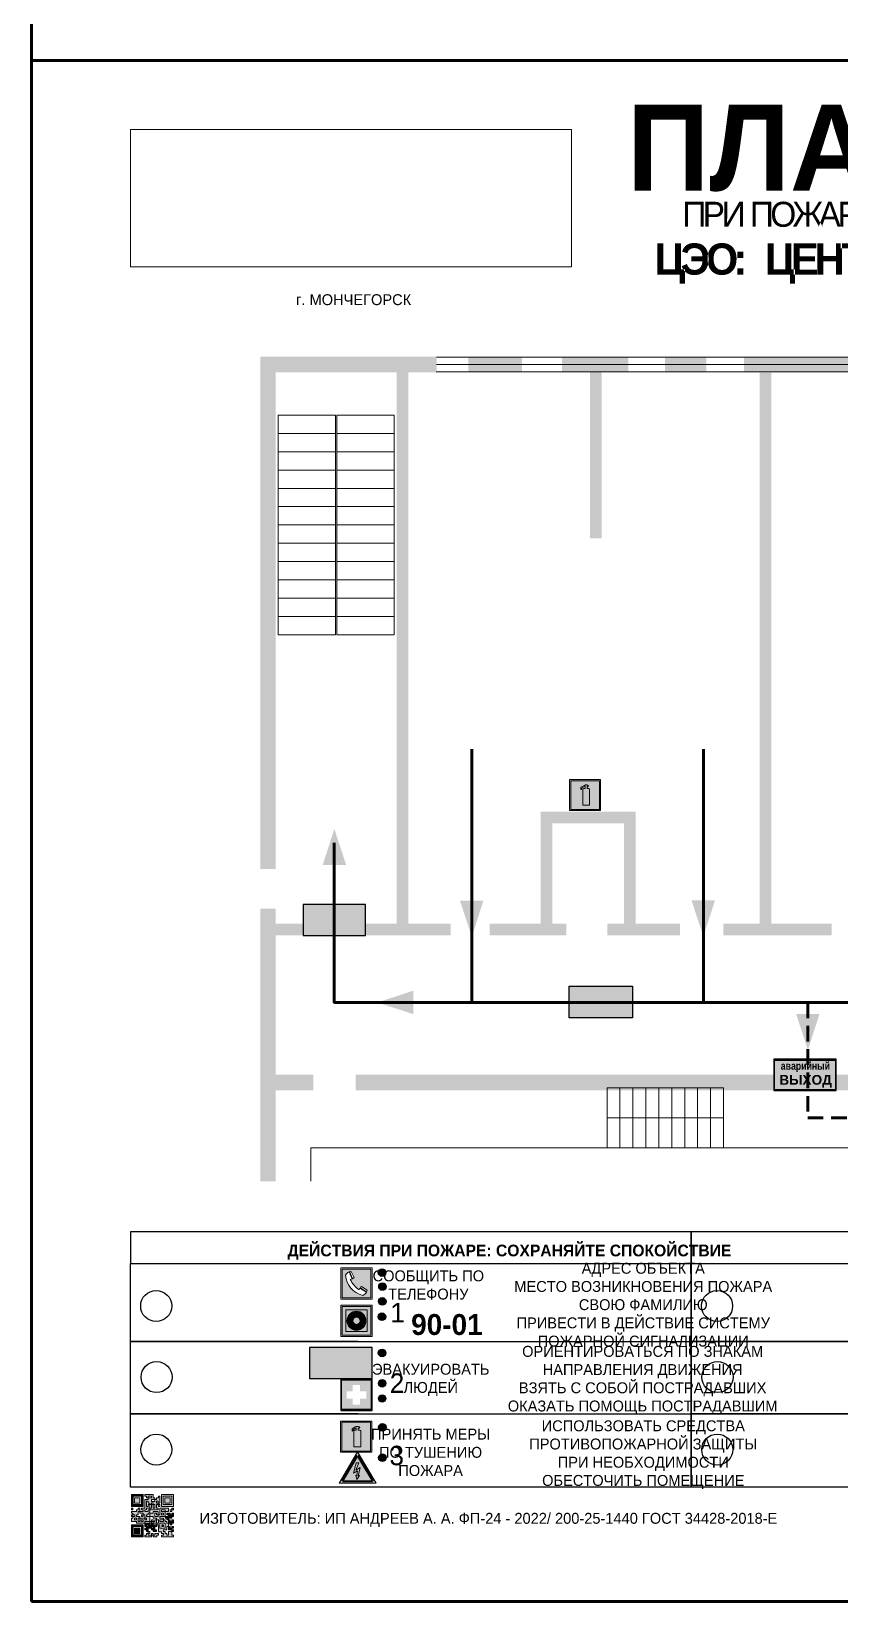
# Model space of a CAD drawing. Header units: millimetres. Extents: x 13114 to 67229, y 22859 to 38520.
# Drawn here: x 29371.4 to 29578.8, y 24275.6 to 24678 of the extents above; entities that cross this region are included whole.
import ezdxf

# ---------------------------------------------------------------- set-up
doc = ezdxf.new("R2010")
doc.units = ezdxf.units.MM
doc.linetypes.add('{ Wide Dash }', pattern=[12, 4, -2, 4, -2])
doc.layers.add('План_Штампы', color=7, linetype='Continuous')
doc.styles.add('обычный', font='arial.ttf')
picture_1 = doc.add_image_def('image1.jpg', size_in_pixel=(337, 105))

# ---------------------------------------------------------------- blocks, each defined once
blk = doc.blocks.new('A$C3E6D3DDE')
at = {"lineweight": 5}
h = blk.add_hatch(color=40, dxfattribs=at)
h.paths.add_polyline_path([(24.1, 1.45), (16.46, -11.35), (31.74, -11.35)])
h.paths.add_polyline_path([(24.09, -0.46), (30.03, -10.41), (18.14, -10.41)], flags=16)
h.paths.add_polyline_path([(24.54, -3.08), (23.41, -6.02), (25.13, -5.01), (24.33, -8.5), (24.82, -8.27), (23.79, -9.86), (23.4, -8.04), (23.8, -8.43), (24.04, -6.29), (22.39, -7.25), (23.44, -3.08)], flags=0)
h = blk.add_hatch(color=256, dxfattribs=at)
h.paths.add_polyline_path([(24.37, 0.03, 0.567511), (23.82, 0.03), (17.59, -10.4, 0.582454), (17.86, -10.88), (30.32, -10.88, 0.582149), (30.6, -10.4)])
h.paths.add_polyline_path([(24.09, -0.46), (18.14, -10.41), (30.03, -10.41)], flags=16)
h.paths.add_polyline_path([(24.54, -3.08), (23.41, -6.02), (25.13, -5.01), (24.33, -8.5), (24.82, -8.27), (23.79, -9.86), (23.4, -8.04), (23.8, -8.43), (24.04, -6.29), (22.39, -7.25), (23.44, -3.08)], flags=0)
h = blk.add_hatch(color=40, dxfattribs=at)
h.paths.add_polyline_path([(24.09, -0.46), (18.14, -10.41), (30.03, -10.41)])
h.paths.add_polyline_path([(24.82, -8.27), (23.79, -9.86), (23.4, -8.04), (23.8, -8.43), (24.04, -6.29), (22.39, -7.25), (23.44, -3.08), (24.54, -3.08), (23.41, -6.02), (25.13, -5.01), (24.33, -8.5)], flags=16)
at = {"color": 40, "lineweight": 5}
for p, q in [((16.46, -11.35), (24.1, 1.45)), ((24.1, 1.45), (31.74, -11.35))]:
    blk.add_line(p, q, dxfattribs=at)
at = {"lineweight": 5}
for p, q in [((17.59, -10.4), (23.82, 0.03)), ((24.37, 0.03), (30.6, -10.4)), ((18.14, -10.41), (24.09, -0.46)), ((23.44, -3.08), (22.39, -7.25)), ((22.39, -7.25), (24.04, -6.29)), ((23.41, -6.02), (24.54, -3.08)), ((25.13, -5.01), (23.41, -6.02)), ((24.54, -3.08), (23.44, -3.08)), ((24.04, -6.29), (23.8, -8.43)), ((24.09, -0.46), (30.03, -10.41)), ((24.33, -8.5), (25.13, -5.01)), ((17.86, -10.88), (30.32, -10.88)), ((18.14, -10.41), (30.03, -10.41)), ((23.8, -8.43), (23.4, -8.04)), ((23.4, -8.04), (23.79, -9.86)), ((23.79, -9.86), (24.82, -8.27)), ((24.82, -8.27), (24.33, -8.5))]:
    blk.add_line(p, q, dxfattribs=at)
at = {"color": 50, "lineweight": 5}
blk.add_line((31.74, -11.35), (16.46, -11.35), dxfattribs=at)
blk = doc.blocks.new('QR')
at = {"lineweight": 0}
h = blk.add_hatch(color=256, dxfattribs=at)
h.dxf.hatch_style = 1
h.paths.add_polyline_path([(9241.16, 2687.38), (9242.01, 2687.38), (9242.01, 2687.83), (9241.59, 2687.83), (9241.59, 2688.68), (9239.45, 2688.68), (9239.45, 2688.25), (9239.86, 2688.25), (9239.86, 2687.83), (9240.29, 2687.83), (9240.29, 2688.25), (9241.16, 2688.25), (9241.16, 2687.83), (9240.29, 2687.83), (9240.29, 2687.38), (9239.45, 2687.38), (9239.45, 2685.22), (9238.57, 2685.22), (9238.57, 2684.8), (9239.02, 2684.8), (9239.02, 2684.37), (9238.13, 2684.37), (9238.13, 2683.92), (9239.02, 2683.92), (9239.02, 2683.5), (9239.44, 2683.5), (9239.44, 2682.64), (9239.87, 2682.64), (9239.87, 2682.18), (9239.44, 2682.18), (9239.44, 2682.64), (9238.13, 2682.64), (9238.13, 2681.76), (9237.71, 2681.76), (9237.71, 2682.64), (9238.13, 2682.64), (9238.13, 2683.07), (9237.27, 2683.07), (9237.27, 2683.51), (9237.71, 2683.51), (9237.71, 2684.37), (9238.13, 2684.37), (9238.13, 2685.22), (9237.71, 2685.22), (9237.71, 2684.8), (9237.28, 2684.8), (9237.28, 2684.38), (9235.98, 2684.38), (9235.98, 2683.92), (9236.4, 2683.92), (9236.4, 2683.49), (9236.84, 2683.49), (9236.84, 2683.07), (9236.4, 2683.07), (9236.4, 2682.64), (9235.98, 2682.64), (9235.98, 2681.76), (9237.29, 2681.76), (9237.29, 2681.33), (9239.43, 2681.33), (9239.43, 2681.76), (9240.74, 2681.76), (9240.74, 2683.05), (9239.87, 2683.05), (9239.87, 2683.5), (9240.29, 2683.5), (9240.29, 2683.91), (9240.74, 2683.91), (9240.74, 2684.81), (9240.29, 2684.81), (9240.29, 2684.79), (9240.29, 2684.37), (9239.45, 2684.37), (9239.45, 2684.8), (9239.87, 2684.8), (9239.87, 2685.21), (9240.74, 2685.21), (9240.74, 2686.1), (9240.29, 2686.1), (9240.29, 2685.64), (9239.86, 2685.64), (9239.86, 2686.95), (9240.29, 2686.95), (9240.29, 2686.52), (9240.74, 2686.52), (9240.74, 2686.1), (9241.16, 2686.1), (9241.16, 2686.53), (9241.59, 2686.53), (9241.59, 2686.1), (9242.02, 2686.1), (9242.02, 2685.21), (9241.59, 2685.21), (9241.59, 2686.1), (9241.16, 2686.1), (9241.16, 2685.21), (9240.74, 2685.21), (9240.74, 2684.81), (9242.89, 2684.81), (9242.89, 2685.22), (9242.47, 2685.22), (9242.47, 2686.11), (9242.89, 2686.11), (9242.89, 2686.52), (9242.46, 2686.52), (9242.46, 2686.95), (9242.89, 2686.95), (9242.89, 2686.52), (9243.32, 2686.52), (9243.32, 2688.26), (9242.9, 2688.26), (9242.9, 2687.83), (9242.47, 2687.83), (9242.47, 2687.38), (9242.01, 2687.38), (9242.01, 2686.94), (9241.16, 2686.94)])
h.paths.add_polyline_path([(9239.02, 2682.18), (9239.02, 2681.76), (9238.54, 2681.76), (9238.54, 2682.18)], flags=16)
h.paths.add_polyline_path([(9237.27, 2682.65), (9237.27, 2682.19), (9236.83, 2682.19), (9236.83, 2682.65)], flags=16)
h = blk.add_hatch(color=256, dxfattribs=at)
h.dxf.hatch_style = 1
h.paths.add_polyline_path([(9238.15, 2687.83), (9236.83, 2687.83), (9236.83, 2686.52), (9238.15, 2686.52)], flags=0)
h.paths.add_polyline_path([(9239.01, 2685.65), (9239.01, 2688.68), (9235.98, 2688.68), (9235.98, 2685.65)])
h.paths.add_polyline_path([(9236.41, 2686.1), (9236.41, 2688.26), (9238.56, 2688.26), (9238.56, 2686.1)], flags=16)
h.paths.add_polyline_path([(9236.83, 2686.52), (9236.83, 2687.83), (9238.15, 2687.83), (9238.15, 2686.52)], flags=0)
h = blk.add_hatch(color=256, dxfattribs=at)
h.dxf.hatch_style = 1
h.paths.add_polyline_path([(9238.15, 2686.52), (9238.15, 2687.83), (9236.83, 2687.83), (9236.83, 2686.52)])
h.paths.add_polyline_path([(9245.91, 2686.52), (9245.91, 2687.83), (9244.59, 2687.83), (9244.59, 2686.52)], flags=0)
h.paths.add_polyline_path([(9246.77, 2685.65), (9246.77, 2688.68), (9243.74, 2688.68), (9243.74, 2685.65)])
h.paths.add_polyline_path([(9244.17, 2686.1), (9244.17, 2688.26), (9246.32, 2688.26), (9246.32, 2686.1)], flags=16)
h.paths.add_polyline_path([(9244.59, 2686.52), (9244.59, 2687.83), (9245.91, 2687.83), (9245.91, 2686.52)], flags=0)
h = blk.add_hatch(color=256, dxfattribs=at)
h.dxf.hatch_style = 1
h.paths.add_polyline_path([(9243.32, 2686.11), (9242.89, 2686.11), (9242.89, 2685.64), (9243.32, 2685.64)])
h.paths.add_polyline_path([(9239.02, 2683.07), (9239.02, 2683.5), (9238.56, 2683.5), (9238.56, 2683.07)])
h.paths.add_polyline_path([(9236.4, 2684.8), (9236.4, 2685.22), (9235.98, 2685.22), (9235.98, 2684.8)])
h.paths.add_polyline_path([(9236.4, 2683.07), (9236.4, 2683.49), (9235.98, 2683.49), (9235.98, 2683.07)])
h = blk.add_hatch(color=256, dxfattribs=at)
h.dxf.hatch_style = 1
h.paths.add_polyline_path([(9240.75, 2681.76), (9240.75, 2681.35), (9241.17, 2681.35), (9241.17, 2681.76)])
h.paths.add_polyline_path([(9241.6, 2682.18), (9241.17, 2682.18), (9241.17, 2681.76), (9241.6, 2681.76)])
h.paths.add_polyline_path([(9242.47, 2681.34), (9242.47, 2682.19), (9242.02, 2682.19), (9242.02, 2681.76), (9241.6, 2681.76), (9241.6, 2681.34)])
h.paths.add_polyline_path([(9239.87, 2678.3), (9239.44, 2678.3), (9239.44, 2677.89), (9241.17, 2677.89), (9241.17, 2678.3), (9240.28, 2678.3), (9240.28, 2678.73), (9239.87, 2678.73)])
h.paths.add_polyline_path([(9240.75, 2678.73), (9240.75, 2679.19), (9240.28, 2679.19), (9240.28, 2678.73)])
h.paths.add_polyline_path([(9241.6, 2678.73), (9241.17, 2678.73), (9241.17, 2678.3), (9241.6, 2678.3)])
h.paths.add_polyline_path([(9242.02, 2678.3), (9241.6, 2678.3), (9241.6, 2677.89), (9242.48, 2677.89), (9242.48, 2678.31), (9242.9, 2678.31), (9242.9, 2678.73), (9242.02, 2678.73)])
h.paths.add_polyline_path([(9246.36, 2684.37), (9246.36, 2684.79), (9245.93, 2684.79), (9245.93, 2684.37)])
h.paths.add_polyline_path([(9246.78, 2685.2), (9246.36, 2685.2), (9246.36, 2684.79), (9246.78, 2684.79)])
h.paths.add_polyline_path([(9245.91, 2687.83), (9244.59, 2687.83), (9244.59, 2686.52), (9245.91, 2686.52)])
h = blk.add_hatch(color=256, dxfattribs=at)
h.dxf.hatch_style = 1
h.paths.add_polyline_path([(9243.32, 2682.64), (9243.32, 2683.07), (9244.62, 2683.07), (9244.62, 2684.37), (9243.74, 2684.37), (9243.74, 2684.8), (9244.62, 2684.8), (9244.62, 2684.37), (9245.48, 2684.37), (9245.48, 2685.22), (9243.32, 2685.22), (9243.32, 2683.5), (9242.89, 2683.5), (9242.89, 2683.06), (9242.01, 2683.06), (9242.01, 2683.91), (9242.47, 2683.91), (9242.47, 2683.5), (9242.89, 2683.5), (9242.89, 2684.38), (9241.59, 2684.38), (9241.59, 2683.91), (9240.74, 2683.91), (9240.74, 2683.05), (9241.59, 2683.05), (9241.59, 2682.64), (9242.47, 2682.64), (9242.47, 2682.19), (9242.91, 2682.19), (9242.91, 2681.34), (9242.48, 2681.34), (9242.48, 2680.91), (9242.91, 2680.91), (9242.91, 2679.17), (9243.75, 2679.17), (9243.75, 2678.73), (9244.2, 2678.73), (9244.2, 2678.3), (9243.75, 2678.3), (9243.75, 2677.88), (9246.78, 2677.88), (9246.78, 2678.3), (9246.35, 2678.3), (9246.35, 2679.19), (9245.48, 2679.19), (9245.48, 2678.31), (9245.05, 2678.31), (9245.05, 2678.73), (9244.62, 2678.73), (9244.62, 2679.19), (9244.2, 2679.19), (9244.2, 2679.61), (9245.05, 2679.61), (9245.05, 2680.46), (9245.48, 2680.46), (9245.48, 2681.34), (9245.04, 2681.34), (9245.04, 2681.76), (9244.63, 2681.76), (9244.63, 2682.19), (9244.21, 2682.19), (9244.21, 2681.76), (9243.32, 2681.76), (9243.32, 2682.19), (9244.21, 2682.19), (9244.21, 2682.64)])
h.paths.add_polyline_path([(9243.75, 2683.49), (9243.75, 2683.92), (9244.21, 2683.92), (9244.21, 2683.49)], flags=16)
h.paths.add_polyline_path([(9243.32, 2681.34), (9244.63, 2681.34), (9244.63, 2680.04), (9243.32, 2680.04)], flags=16)
h.paths.add_polyline_path([(9243.76, 2680.89), (9244.18, 2680.89), (9244.18, 2680.48), (9243.76, 2680.48)], flags=0)
h = blk.add_hatch(color=256, dxfattribs=at)
h.dxf.hatch_style = 1
h.paths.add_polyline_path([(9235.98, 2680.9), (9235.98, 2677.86), (9239.02, 2677.86), (9239.02, 2680.9)])
h.paths.add_polyline_path([(9238.57, 2680.48), (9238.57, 2678.32), (9236.41, 2678.32), (9236.41, 2680.48)], flags=16)
h.paths.add_polyline_path([(9238.15, 2680.05), (9238.15, 2678.74), (9236.83, 2678.74), (9236.83, 2680.05)], flags=0)
h = blk.add_hatch(color=256, dxfattribs=at)
h.dxf.hatch_style = 1
h.paths.add_polyline_path([(9242.02, 2680.46), (9242.48, 2680.46), (9242.48, 2680.91), (9241.58, 2680.91), (9241.58, 2681.35), (9241.17, 2681.35), (9241.17, 2680.91), (9240.75, 2680.91), (9240.75, 2681.33), (9239.43, 2681.33), (9239.43, 2680.46), (9239.86, 2680.46), (9239.86, 2680.92), (9240.3, 2680.92), (9240.3, 2680.46), (9239.86, 2680.46), (9239.86, 2680.04), (9239.44, 2680.04), (9239.44, 2679.62), (9239.86, 2679.62), (9239.86, 2679.19), (9240.29, 2679.19), (9240.29, 2680.03), (9241.18, 2680.03), (9241.18, 2680.47), (9241.6, 2680.47), (9241.6, 2680.03), (9241.18, 2680.03), (9241.18, 2679.61), (9241.6, 2679.61), (9241.6, 2679.19), (9242.47, 2679.19), (9242.47, 2679.6), (9242.02, 2679.6)])
h = blk.add_hatch(color=256, dxfattribs=at)
h.dxf.hatch_style = 1
h.paths.add_polyline_path([(9244.18, 2680.48), (9244.18, 2680.89), (9243.76, 2680.89), (9243.76, 2680.48)])
h = blk.add_hatch(color=256, dxfattribs=at)
h.dxf.hatch_style = 1
h.paths.add_polyline_path([(9246.36, 2683.07), (9246.78, 2683.07), (9246.78, 2683.92), (9246.36, 2683.92), (9246.36, 2683.49), (9245.92, 2683.49), (9245.92, 2683.92), (9245.06, 2683.92), (9245.06, 2683.49), (9245.48, 2683.49), (9245.48, 2683.07), (9244.62, 2683.07), (9244.62, 2682.65), (9245.05, 2682.65), (9245.05, 2682.18), (9245.48, 2682.18), (9245.48, 2682.65), (9246.36, 2682.65)])
h.paths.add_polyline_path([(9246.78, 2682.18), (9246.36, 2682.18), (9246.36, 2681.75), (9245.92, 2681.75), (9245.92, 2682.18), (9245.48, 2682.18), (9245.48, 2681.34), (9245.48, 2681.34), (9245.94, 2681.34), (9245.94, 2680.91), (9246.36, 2680.91), (9246.36, 2681.34), (9246.78, 2681.34)])
h = blk.add_hatch(color=256, dxfattribs=at)
h.dxf.hatch_style = 1
h.paths.add_polyline_path([(9238.15, 2680.05), (9236.83, 2680.05), (9236.83, 2678.74), (9238.15, 2678.74)])
h = blk.add_hatch(color=256, dxfattribs=at)
h.dxf.hatch_style = 1
h.paths.add_polyline_path([(9245.93, 2680.04), (9245.93, 2680.46), (9245.48, 2680.46), (9245.48, 2679.62), (9246.35, 2679.62), (9246.35, 2680.04)])
h.paths.add_polyline_path([(9246.78, 2680.04), (9246.78, 2680.46), (9246.35, 2680.46), (9246.35, 2680.04)])
h.paths.add_polyline_path([(9246.78, 2679.18), (9246.78, 2679.62), (9246.35, 2679.62), (9246.35, 2679.18)])
for points in [[(9237.71, 2685.22), (9238.13, 2685.22), (9238.13, 2684.37), (9237.71, 2684.37), (9237.71, 2683.51), (9237.27, 2683.51), (9237.27, 2683.07), (9238.13, 2683.07), (9238.13, 2682.64), (9237.71, 2682.64), (9237.71, 2681.76), (9238.13, 2681.76), (9238.13, 2682.64), (9239.44, 2682.64), (9239.44, 2683.5), (9239.02, 2683.5), (9239.02, 2683.07), (9238.56, 2683.07), (9238.56, 2683.5), (9239.02, 2683.5), (9239.02, 2683.92), (9238.13, 2683.92), (9238.13, 2684.37), (9239.02, 2684.37), (9239.02, 2684.8), (9238.57, 2684.8), (9238.57, 2685.22), (9239.45, 2685.22), (9239.45, 2687.38), (9240.29, 2687.38), (9240.29, 2687.83), (9239.86, 2687.83), (9239.86, 2688.25), (9239.45, 2688.25), (9239.45, 2688.68), (9241.59, 2688.68), (9241.59, 2687.83), (9242.01, 2687.83), (9242.01, 2687.38), (9242.47, 2687.38), (9242.47, 2687.83), (9242.9, 2687.83), (9242.9, 2688.26), (9243.32, 2688.26), (9243.32, 2686.52), (9242.89, 2686.52), (9242.89, 2686.11), (9243.32, 2686.11), (9243.32, 2685.64), (9242.89, 2685.64), (9242.89, 2686.11), (9242.47, 2686.11), (9242.47, 2685.22), (9242.89, 2685.22), (9242.89, 2684.81), (9240.74, 2684.81), (9240.74, 2683.91), (9241.59, 2683.91), (9241.59, 2684.38), (9242.89, 2684.38), (9242.89, 2683.5), (9242.47, 2683.5), (9242.47, 2683.91), (9242.01, 2683.91), (9242.01, 2683.06), (9242.89, 2683.06), (9242.89, 2683.5), (9243.32, 2683.5), (9243.32, 2685.22), (9245.48, 2685.22), (9245.48, 2684.37), (9244.62, 2684.37), (9244.62, 2683.07), (9245.48, 2683.07), (9245.48, 2683.49), (9245.06, 2683.49), (9245.06, 2683.92), (9245.92, 2683.92), (9245.92, 2683.49), (9246.36, 2683.49), (9246.36, 2683.92), (9246.78, 2683.92), (9246.78, 2683.07), (9246.36, 2683.07), (9246.36, 2682.65), (9245.48, 2682.65), (9245.48, 2682.18), (9245.92, 2682.18), (9245.92, 2681.75), (9246.36, 2681.75), (9246.36, 2682.18), (9246.78, 2682.18), (9246.78, 2681.34), (9246.36, 2681.34), (9246.36, 2680.91), (9245.94, 2680.91), (9245.94, 2681.34), (9245.48, 2681.34), (9245.48, 2680.46), (9245.93, 2680.46), (9245.93, 2680.04), (9246.35, 2680.04), (9246.35, 2680.46), (9246.78, 2680.46), (9246.78, 2680.04), (9246.78, 2680.04), (9246.35, 2680.04), (9246.35, 2679.62), (9246.78, 2679.62), (9246.78, 2679.18), (9246.35, 2679.18), (9246.35, 2678.3), (9246.78, 2678.3), (9246.78, 2677.88), (9243.75, 2677.88), (9243.75, 2678.3), (9244.2, 2678.3), (9244.2, 2678.73), (9243.75, 2678.73), (9243.75, 2679.17), (9242.91, 2679.17), (9242.91, 2680.91), (9242.48, 2680.91), (9242.48, 2680.46), (9242.02, 2680.46), (9242.02, 2679.6), (9242.47, 2679.6), (9242.47, 2679.19), (9241.6, 2679.19), (9241.6, 2679.61), (9241.18, 2679.61), (9241.18, 2680.03), (9240.29, 2680.03), (9240.29, 2679.19), (9240.75, 2679.19), (9240.75, 2678.73), (9240.28, 2678.73), (9240.28, 2678.3), (9241.17, 2678.3), (9241.17, 2678.73), (9241.6, 2678.73), (9241.6, 2678.3), (9242.02, 2678.3), (9242.02, 2678.73), (9242.9, 2678.73), (9242.9, 2678.31), (9242.48, 2678.31), (9242.48, 2677.89), (9241.6, 2677.89), (9241.6, 2678.3), (9241.17, 2678.3), (9241.17, 2677.89), (9239.44, 2677.89), (9239.44, 2678.3), (9239.87, 2678.3), (9239.87, 2678.73), (9240.28, 2678.73), (9240.28, 2679.19), (9240.29, 2679.19), (9239.86, 2679.19), (9239.86, 2679.62), (9239.44, 2679.62), (9239.44, 2680.04), (9239.86, 2680.04), (9239.86, 2680.46), (9239.43, 2680.46), (9239.43, 2681.33), (9237.29, 2681.33), (9237.29, 2681.76), (9235.98, 2681.76), (9235.98, 2682.64), (9236.4, 2682.64), (9236.4, 2683.07), (9235.98, 2683.07), (9235.98, 2683.49), (9236.4, 2683.49), (9236.4, 2683.92), (9235.98, 2683.92), (9235.98, 2684.38), (9237.28, 2684.38), (9237.28, 2684.8), (9237.71, 2684.8), (9237.71, 2685.22), (9237.92, 2685.22)], [(9240.74, 2685.21), (9239.87, 2685.21), (9239.87, 2684.8), (9239.45, 2684.8), (9239.45, 2684.37), (9240.29, 2684.37), (9240.29, 2684.79), (9240.29, 2684.81), (9240.74, 2684.81), (9240.74, 2685.21), (9239.87, 2685.21)], [(9240.74, 2686.1), (9240.74, 2686.52), (9240.29, 2686.52), (9240.29, 2686.95), (9239.86, 2686.95), (9239.86, 2685.64), (9240.29, 2685.64), (9240.29, 2686.1), (9240.74, 2686.1), (9240.74, 2686.52)], [(9244.62, 2684.37), (9244.62, 2684.8), (9243.74, 2684.8), (9243.74, 2684.37), (9244.62, 2684.37)], [(9240.74, 2683.05), (9240.74, 2681.76), (9239.43, 2681.76), (9239.43, 2681.33), (9240.75, 2681.33), (9240.75, 2681.35), (9240.75, 2680.91), (9241.17, 2680.91), (9241.17, 2681.35), (9241.58, 2681.35), (9241.58, 2680.91), (9242.48, 2680.91), (9242.48, 2681.34), (9242.91, 2681.34), (9242.91, 2682.19), (9242.47, 2682.19), (9242.47, 2682.64), (9241.59, 2682.64), (9241.59, 2683.05), (9240.74, 2683.05)], [(9239.86, 2680.46), (9239.86, 2680.92), (9240.3, 2680.92), (9240.3, 2680.46), (9239.86, 2680.46)], [(9240.74, 2683.91), (9240.29, 2683.91), (9240.29, 2683.5), (9239.87, 2683.5), (9239.87, 2683.05), (9240.74, 2683.05), (9240.74, 2683.91)], [(9241.6, 2681.76), (9242.02, 2681.76), (9242.02, 2682.19), (9242.47, 2682.19), (9242.47, 2681.34), (9241.6, 2681.34), (9241.6, 2681.76)], [(9244.62, 2683.07), (9243.32, 2683.07), (9243.32, 2682.64), (9244.21, 2682.64), (9244.21, 2682.19), (9243.32, 2682.19), (9243.32, 2681.76), (9244.21, 2681.76), (9244.21, 2682.19), (9244.63, 2682.19), (9244.63, 2681.76), (9245.04, 2681.76), (9245.04, 2681.34), (9245.48, 2681.34)], [(9245.48, 2682.18), (9245.05, 2682.18), (9245.05, 2682.65), (9244.62, 2682.65), (9244.62, 2683.07)], [(9245.48, 2682.18), (9245.48, 2681.34)], [(9245.48, 2680.46), (9245.05, 2680.46), (9245.05, 2679.61), (9244.2, 2679.61), (9244.2, 2679.19), (9244.62, 2679.19), (9244.62, 2678.73), (9245.05, 2678.73), (9245.05, 2678.31), (9245.48, 2678.31), (9245.48, 2679.19), (9246.35, 2679.19), (9246.35, 2679.07)], [(9246.35, 2679.62), (9245.48, 2679.62), (9245.48, 2680.46)], [(9245.48, 2680.46), (9245.48, 2679.62), (9246.35, 2679.62), (9246.35, 2680.04), (9245.93, 2680.04), (9245.93, 2680.46), (9245.48, 2680.46), (9245.48, 2679.62)], [(9246.35, 2679.62), (9246.35, 2679.18)]]:
    blk.add_lwpolyline(points, dxfattribs=at)
for points in [[(9235.98, 2685.65), (9239.01, 2685.65), (9239.01, 2688.68), (9235.98, 2688.68)], [(9243.74, 2685.65), (9246.77, 2685.65), (9246.77, 2688.68), (9243.74, 2688.68)], [(9235.98, 2684.8), (9236.4, 2684.8), (9236.4, 2685.22), (9235.98, 2685.22)], [(9236.41, 2688.26), (9238.56, 2688.26), (9238.56, 2686.1), (9236.41, 2686.1)], [(9236.83, 2687.83), (9238.15, 2687.83), (9238.15, 2686.52), (9236.83, 2686.52)], [(9240.29, 2687.83), (9241.16, 2687.83), (9241.16, 2688.25), (9240.29, 2688.25)], [(9240.29, 2688.25), (9241.16, 2688.25), (9241.16, 2687.83), (9240.29, 2687.83)], [(9241.16, 2686.1), (9240.74, 2686.1), (9240.74, 2685.21), (9241.16, 2685.21)], [(9242.01, 2687.38), (9241.16, 2687.38), (9241.16, 2686.94), (9242.01, 2686.94)], [(9241.16, 2687.38), (9242.01, 2687.38), (9242.01, 2686.94), (9241.16, 2686.94)], [(9241.16, 2686.53), (9241.59, 2686.53), (9241.59, 2686.1), (9241.16, 2686.1)], [(9241.59, 2686.1), (9242.02, 2686.1), (9242.02, 2685.21), (9241.59, 2685.21)], [(9242.89, 2686.52), (9242.46, 2686.52), (9242.46, 2686.95), (9242.89, 2686.95)], [(9244.17, 2688.26), (9246.32, 2688.26), (9246.32, 2686.1), (9244.17, 2686.1)], [(9244.59, 2687.83), (9245.91, 2687.83), (9245.91, 2686.52), (9244.59, 2686.52)], [(9245.93, 2684.79), (9246.36, 2684.79), (9246.36, 2684.37), (9245.93, 2684.37)], [(9246.36, 2685.2), (9246.78, 2685.2), (9246.78, 2684.79), (9246.36, 2684.79)], [(9235.98, 2677.86), (9239.02, 2677.86), (9239.02, 2680.9), (9235.98, 2680.9)], [(9236.4, 2683.07), (9236.84, 2683.07), (9236.84, 2683.49), (9236.4, 2683.49)], [(9236.83, 2682.19), (9237.27, 2682.19), (9237.27, 2682.65), (9236.83, 2682.65)], [(9238.54, 2682.18), (9239.02, 2682.18), (9239.02, 2681.76), (9238.54, 2681.76)], [(9239.44, 2682.64), (9239.87, 2682.64), (9239.87, 2682.18), (9239.44, 2682.18)], [(9240.75, 2681.76), (9241.17, 2681.76), (9241.17, 2681.35), (9240.75, 2681.35)], [(9241.17, 2682.18), (9241.6, 2682.18), (9241.6, 2681.76), (9241.17, 2681.76)], [(9243.32, 2680.04), (9244.63, 2680.04), (9244.63, 2681.34), (9243.32, 2681.34)], [(9243.75, 2683.92), (9244.21, 2683.92), (9244.21, 2683.49), (9243.75, 2683.49)], [(9243.76, 2680.89), (9244.18, 2680.89), (9244.18, 2680.48), (9243.76, 2680.48)], [(9236.41, 2680.48), (9238.57, 2680.48), (9238.57, 2678.32), (9236.41, 2678.32)], [(9236.83, 2680.05), (9238.15, 2680.05), (9238.15, 2678.74), (9236.83, 2678.74)], [(9241.18, 2680.03), (9241.6, 2680.03), (9241.6, 2680.47), (9241.18, 2680.47)]]:
    blk.add_lwpolyline(points, close=True, dxfattribs=at)
blk = doc.blocks.new('A$C456E1F9C')
at = {"lineweight": 5}
h = blk.add_hatch(color=242, dxfattribs=at)
h.paths.add_polyline_path([(0.51, -1.47), (0.51, -13.26), (12.29, -13.26), (12.29, -1.47)])
h.paths.add_polyline_path([(5.42, -4.95, -0.254479), (4.78, -5.4), (3.52, -2.53, -0.209735), (4.23, -2.4)], flags=16)
h.paths.add_polyline_path([(8.53, -8.6), (10.87, -10.17), (10.54, -10.76), (8.03, -9.13, -0.192251)], flags=16)
h.paths.add_polyline_path([(4.61, -5.49, 0.005518), (3.87, -5.72, 0.128647), (7.49, -10.01, 0.00809), (7.83, -9.33), (10.47, -10.97, -0.16736), (8.99, -12.25, -0.327862), (1.95, -3.95, -0.166952), (3.36, -2.62)], flags=16)
at = {"color": 242, "lineweight": 5}
for p, q in [((0, -13.77), (0, -0.97)), ((12.8, -0.97), (0, -0.97)), ((4.61, -5.49), (3.36, -2.62)), ((3.52, -2.53), (4.78, -5.4)), ((4.23, -2.4), (5.42, -4.95)), ((12.8, -13.77), (12.8, -0.97)), ((7.83, -9.33), (10.47, -10.97)), ((8.03, -9.13), (10.54, -10.76)), ((10.81, -10.12), (8.53, -8.6)), ((10.54, -10.76), (10.8, -10.3)), ((10.8, -10.3), (10.81, -10.12)), ((0, -13.77), (12.8, -13.77))]:
    blk.add_line(p, q, dxfattribs=at)
blk.add_lwpolyline([(0.51, -1.47), (12.29, -1.47), (12.29, -13.26), (0.51, -13.26)], close=True, dxfattribs=at)
for centre, radius, start, end in [((4.59, -5.34), 2.99, 114.28453, 152.19739), ((11.12, -3.31), 9.19, 183.99153, 256.60086), ((4.02, -3.27), 0.891, 76.32839, 123.70924), ((14.98, -39.1), 35.17, 107.14873, 108.41345), ((13.86, -0.94), 11.08, 205.55365, 234.87622), ((4.68, -4.59), 0.824, 276.9621, 334.07228), ((-13.31, 0.8), 23.44, 332.54871, 334.40268), ((8.94, -9.5), 0.989, 114.40924, 157.93883), ((7.87, -9.46), 3, 291.92908, 329.9329)]:
    blk.add_arc(centre, radius, start, end, dxfattribs=at)
blk = doc.blocks.new('A$C54414219')
at = {"true_color": 0xffffff}
h = blk.add_hatch(color=7, dxfattribs=at)
h.paths.add_polyline_path([(2.39, -9.45), (2.39, -18.3), (11.23, -18.3), (11.23, -9.45)], flags=0)
h.paths.add_polyline_path([(10.71, -13.87, -1), (2.92, -13.87, -1)], flags=0)
h.paths.add_polyline_path([(8.3, -13.87, -1), (5.33, -13.87, -1)], flags=0)
h.paths.add_polyline_path([(0.41, -7.47), (0.41, -20.27), (13.21, -20.27), (13.21, -7.47)])
h.paths.add_polyline_path([(0.92, -19.77), (12.71, -19.77), (12.71, -7.98), (0.92, -7.98)], flags=16)
h.paths.add_polyline_path([(11.23, -9.45), (11.23, -18.3), (2.39, -18.3), (2.39, -9.45)], flags=0)
at = {"lineweight": 5}
h = blk.add_hatch(color=242, dxfattribs=at)
h.paths.add_polyline_path([(12.71, -7.98), (0.92, -7.98), (0.92, -19.77), (12.71, -19.77)])
h.paths.add_polyline_path([(11.23, -18.3), (2.39, -18.3), (2.39, -9.45), (11.23, -9.45)], flags=16)
h.paths.add_polyline_path([(10.71, -13.87, -1), (2.92, -13.87, -1)], flags=0)
h.paths.add_polyline_path([(8.3, -13.87, -1), (5.33, -13.87, -1)], flags=0)
at = {"true_color": 0xffffff}
h = blk.add_hatch(color=7, dxfattribs=at)
h.paths.add_polyline_path([(2.39, -9.45), (2.39, -18.3), (11.23, -18.3), (11.23, -9.45)])
h.paths.add_polyline_path([(10.71, -13.87, -1), (2.92, -13.87, -1)], flags=16)
h.paths.add_polyline_path([(8.3, -13.87, -1), (5.33, -13.87, -1)], flags=0)
at = {"lineweight": 5}
h = blk.add_hatch(color=242, dxfattribs=at)
h.paths.add_polyline_path([(2.92, -13.87, 1), (10.71, -13.87, 1)])
h.paths.add_polyline_path([(8.3, -13.87, -1), (5.33, -13.87, -1)], flags=16)
at = {"color": 242, "lineweight": 5}
for p, q in [((0.41, -20.27), (0.41, -7.47)), ((0.41, -7.47), (13.21, -7.47)), ((0.41, -7.47), (13.21, -7.47)), ((13.21, -20.27), (13.21, -7.47)), ((0.41, -20.27), (13.21, -20.27))]:
    blk.add_line(p, q, dxfattribs=at)
for points in [[(0.92, -7.98), (12.71, -7.98), (12.71, -19.77), (0.92, -19.77)], [(2.39, -9.45), (11.23, -9.45), (11.23, -18.3), (2.39, -18.3)]]:
    blk.add_lwpolyline(points, close=True, dxfattribs=at)
for radius in [3.89, 1.49]:
    blk.add_circle((6.81, -13.87), radius, dxfattribs=at)
blk = doc.blocks.new('A$C32E8229D')
at = {"true_color": 0xffffff}
blk.add_hatch(color=7, dxfattribs=at).paths.add_polyline_path([(0, 0), (0, -8), (16, -8), (16, 0)])
h = blk.add_hatch(color=126)
h.paths.add_polyline_path([(0.2, -0.2), (15.8, -0.2), (15.8, -7.8), (0.2, -7.8)])
h.paths.add_polyline_path([(13.49, -2.05), (12.08, -2.05), (11.37, -2.63, 0.162397), (11.29, -2.84), (11.29, -3.63), (10.35, -3.63), (10.35, -4.05), (11.68, -4.05), (11.68, -3.48), (12.26, -4.28), (11.29, -5.1), (11.29, -6.78), (11.85, -6.78), (11.85, -5.44), (12.8, -4.64), (12.8, -5.94), (14.46, -5.94), (14.46, -5.39), (13.45, -5.39), (13.45, -3.97), (12.46, -2.59), (13.15, -2.59), (13.69, -3.34), (14.18, -3)], flags=16)
h.paths.add_polyline_path([(10.74, -1.82, 1), (11.8, -1.82, 1)], flags=16)
h.paths.add_polyline_path([(9.39, -3.59), (5.99, -3.59), (6.56, -3.03), (5.91, -3.03), (5.1, -3.83), (5.91, -4.64), (6.56, -4.64), (5.99, -4.09), (9.39, -4.09)], flags=16)
h.paths.add_polyline_path([(4.29, -1.08), (1.72, -1.08), (1.72, -6.6), (4.29, -6.6)], flags=16)
at = {"color": 126}
blk.add_lwpolyline([(16, -8), (0, -8), (0, 0), (16, 0)], close=True, dxfattribs=at)
blk = doc.blocks.new('A$C18900ED3')
h = blk.add_hatch(color=126)
h.paths.add_polyline_path([(-0.18, -0.18), (-7.02, -0.18), (-7.02, -7.02), (-0.18, -7.02)])
h.paths.add_polyline_path([(-5.89, -4.46), (-5.89, -2.77), (-4.46, -2.77), (-4.46, -1.31), (-2.77, -1.31), (-2.77, -2.77), (-1.33, -2.77), (-1.33, -4.46), (-2.77, -4.46), (-2.77, -5.89), (-4.46, -5.89), (-4.46, -4.46)], flags=16)
at = {"color": 126}
for p, q in [((-7.2, 0), (-7.2, -7.2)), ((0, 0), (-7.2, 0)), ((0, -7.2), (0, 0)), ((-7.02, -7.02), (-7.02, -0.18)), ((-7.02, -0.18), (-0.18, -0.18)), ((-0.18, -0.18), (-0.18, -7.02)), ((-7.2, -7.2), (0, -7.2)), ((-0.18, -7.02), (-7.02, -7.02))]:
    blk.add_line(p, q, dxfattribs=at)
blk = doc.blocks.new('A$C3AD82952')
at = {"true_color": 0xf5f5ff}
h = blk.add_hatch(color=7, dxfattribs=at)
h.dxf.hatch_style = 1
h.paths.add_polyline_path([(8.21, 8.73, 0.414214), (7.89, 9.05), (7.22, 9.05), (7.22, 9.92), (7.59, 9.92, 1), (7.57, 10.36), (7.22, 10.36), (7.22, 10.6), (6.43, 10.6), (6.43, 10.36), (6.01, 10.36), (4.74, 9.59), (4.74, 8.69), (4.98, 8.73), (4.98, 9.26), (6.12, 9.91), (6.43, 9.91), (6.43, 9.05), (5.76, 9.05, 0.414214), (5.44, 8.73), (5.44, 2.2), (8.21, 2.2)], flags=0)
h.paths.add_polyline_path([(12.8, 12.8), (0, 12.8), (0, 0), (12.8, 0)])
h.paths.add_polyline_path([(0.51, 12.29), (12.29, 12.29), (12.29, 0.51), (0.51, 0.51)], flags=16)
h.paths.add_polyline_path([(4.74, 9.59), (6.01, 10.36), (6.43, 10.36), (6.43, 10.6), (7.22, 10.6), (7.22, 10.36), (7.59, 10.36, -0.94586), (7.59, 9.92), (7.22, 9.92), (7.22, 9.05), (7.89, 9.05, -0.414214), (8.21, 8.73), (8.21, 2.2), (5.44, 2.2), (5.44, 8.73, -0.414214), (5.76, 9.05), (6.43, 9.05), (6.43, 9.91), (6.12, 9.91), (4.98, 9.26), (4.98, 8.73), (4.74, 8.69)], flags=0)
h = blk.add_hatch(color=242)
h.dxf.hatch_style = 1
h.paths.add_polyline_path([(12.29, 12.29), (0.51, 12.29), (0.51, 0.51), (12.29, 0.51)])
h.paths.add_polyline_path([(4.74, 8.69), (4.74, 9.59), (6.01, 10.36), (6.43, 10.36), (6.43, 10.6), (7.22, 10.6), (7.22, 10.36), (7.59, 10.36, -0.94586), (7.59, 9.92), (7.22, 9.92), (7.22, 9.05), (7.89, 9.05, -0.414214), (8.21, 8.73), (8.21, 2.2), (5.44, 2.2), (5.44, 8.73, -0.414214), (5.76, 9.05), (6.43, 9.05), (6.43, 9.91), (6.12, 9.91), (4.98, 9.26), (4.98, 8.73)], flags=16)
h = blk.add_hatch(color=7, dxfattribs=at)
h.dxf.hatch_style = 1
h.paths.add_polyline_path([(8.21, 8.73, 0.414214), (7.89, 9.05), (7.22, 9.05), (7.22, 9.92), (7.59, 9.92, 1), (7.57, 10.36), (7.22, 10.36), (7.22, 10.6), (6.43, 10.6), (6.43, 10.36), (6.01, 10.36), (4.74, 9.59), (4.74, 8.69), (4.98, 8.73), (4.98, 9.26), (6.12, 9.91), (6.43, 9.91), (6.43, 9.05), (5.76, 9.05, 0.414214), (5.44, 8.73), (5.44, 2.2), (8.21, 2.2)])
at = {"color": 242, "lineweight": 5}
for p, q in [((0, 0), (0, 12.8)), ((0, 12.8), (12.8, 12.8)), ((6.01, 10.36), (4.74, 9.59)), ((4.74, 9.59), (4.74, 8.69)), ((4.74, 8.69), (4.98, 8.73)), ((4.98, 9.26), (6.12, 9.91)), ((4.98, 8.73), (4.98, 9.26)), ((5.44, 2.2), (5.44, 8.73)), ((5.76, 9.05), (6.43, 9.05)), ((6.01, 10.36), (6.43, 10.36)), ((6.12, 9.91), (6.43, 9.91)), ((7.22, 10.6), (6.43, 10.6)), ((6.43, 10.6), (6.43, 10.36)), ((6.43, 9.91), (6.43, 9.05)), ((7.22, 10.36), (7.22, 10.6)), ((7.59, 10.36), (7.22, 10.36)), ((7.22, 9.05), (7.22, 9.92)), ((7.59, 9.92), (7.22, 9.92)), ((7.89, 9.05), (7.22, 9.05)), ((8.21, 2.2), (8.21, 8.73)), ((12.8, 0), (12.8, 12.8)), ((0, 0), (12.8, 0)), ((5.44, 2.2), (8.21, 2.2))]:
    blk.add_line(p, q, dxfattribs=at)
blk.add_lwpolyline([(0.51, 12.29), (12.29, 12.29), (12.29, 0.51), (0.51, 0.51)], close=True, dxfattribs=at)
for centre, radius, start, end in [((5.76, 8.73), 0.32, 90, 180), ((7.58, 10.14), 0.223, 273.18746, 86.81254), ((7.89, 8.73), 0.32, 0, 90)]:
    blk.add_arc(centre, radius, start, end, dxfattribs=at)
blk = doc.blocks.new('A$C7B4425F7')
at = {"true_color": 0xffffff}
blk.add_hatch(color=7, dxfattribs=at).paths.add_polyline_path([(0, 0), (-16, 0), (-16, -8), (0, -8)])
h = blk.add_hatch(color=126)
h.paths.add_polyline_path([(-0.2, -0.2), (-15.8, -0.2), (-15.8, -7.8), (-0.2, -7.8)])
h.paths.add_polyline_path([(-11.76, -2.03), (-11.76, -3.66), (-11.17, -3.66, -0.568275), (-11.17, -6.18), (-12.58, -6.18), (-12.58, -2.03)], flags=16)
h.paths.add_polyline_path([(-13.33, -4.12, -0.495768), (-13.59, -6.18), (-15.03, -6.18), (-15.03, -2.03), (-13.59, -2.03, -0.487973)], flags=16)
h.paths.add_polyline_path([(-10.25, -2.03), (-9.48, -2.03), (-9.48, -6.18), (-10.25, -6.18)], flags=16)
h.paths.add_polyline_path([(-13.84, -3.69), (-14.24, -3.69), (-14.24, -3.03), (-13.9, -3.03, -0.692621)], flags=0)
h.paths.add_polyline_path([(-9.15, -2.03), (-8.4, -2.03), (-8.04, -3.07), (-7.68, -2.03), (-6.93, -2.03), (-7.64, -4.1), (-6.93, -6.18), (-7.68, -6.18), (-8.04, -5.14), (-8.4, -6.18), (-9.15, -6.18), (-8.44, -4.1)], flags=16)
h.paths.add_polyline_path([(-11.76, -4.46), (-11.42, -4.46, -0.692621), (-11.36, -5.12), (-11.76, -5.12)], flags=0)
h.paths.add_polyline_path([(-13.9, -5.2), (-14.24, -5.2), (-14.24, -4.55), (-13.84, -4.55, -0.708038)], flags=0)
edge = h.paths.add_edge_path(flags=16)
edge.add_ellipse((-5.51, -4.08), major_axis=(0, 2.05), ratio=0.586184, start_angle=0, end_angle=360)
edge = h.paths.add_edge_path(flags=0)
edge.add_ellipse((-5.51, -4.08), major_axis=(0, 1.14), ratio=0.454828, start_angle=0, end_angle=360)
h.paths.add_polyline_path([(-4.13, -4.96, 0.377264), (-3.48, -4.52, 0.0555), (-3.16, -2.03), (-1.66, -2.03), (-1.66, -4.96), (-0.96, -4.96), (-0.96, -7.01), (-1.75, -7.01), (-1.75, -6.18), (-3.3, -6.18), (-3.3, -7.02), (-4.13, -7.02)], flags=16)
h.paths.add_polyline_path([(-2.73, -2.91), (-2.28, -2.91), (-2.28, -4.96), (-3.05, -4.96, 0.079136)], flags=0)
at = {"color": 126}
blk.add_lwpolyline([(-16, -8), (0, -8), (0, 0), (-16, 0)], close=True, dxfattribs=at)
blk = doc.blocks.new('A$C41C009D9')
at = {"true_color": 0xffffff}
blk.add_hatch(color=7, dxfattribs=at).paths.add_polyline_path([(0, 8), (-16, 8), (-16, 0), (0, 0)])
h = blk.add_hatch(color=126)
h.dxf.hatch_style = 1
h.paths.add_polyline_path([(-15.8, 7.8), (-15.8, 0.2), (-0.2, 0.2), (-0.2, 7.8)])
at = {"color": 126}
for points in [[(-16, 0), (0, 0), (0, 8), (-16, 8)], [(-16, 0), (0, 0), (0, 8), (-16, 8)], [(-15.8, 7.8), (-0.2, 7.8), (-0.2, 0.2), (-15.8, 0.2)]]:
    blk.add_lwpolyline(points, close=True, dxfattribs=at)
at = {"color": 7, "true_color": 0xffffff, "insert": (-15.8, 7.3), "char_height": 2.5, "width": 15.5999, "attachment_point": 1, "style": 'обычный'}
blk.add_mtext('\\pi1.6133;{\\fArial|b1|i0|c204|p34;\\H0.8x;\\W0.8;аварийный\\H1.25x;\\W1;\\P\\pi1.2327;ВЫХОД}', dxfattribs=at)

msp = doc.modelspace()

# ---------------------------------------------------------------- hatches: boundary and pattern name
at = {"lineweight": 0}
h = msp.add_hatch(color=256, dxfattribs=at)
h.dxf.hatch_style = 1
h.paths.add_polyline_path([(29462.22, 24359.89, 1), (29460.29, 24359.89, 1)])
h = msp.add_hatch(color=256, dxfattribs=at)
h.dxf.hatch_style = 1
h.paths.add_polyline_path([(29462.33, 24356.31, 1), (29460.4, 24356.31, 1)])
h = msp.add_hatch(color=256, dxfattribs=at)
h.dxf.hatch_style = 1
h.paths.add_polyline_path([(29462.29, 24352.5, 1), (29460.36, 24352.5, 1)])
h = msp.add_hatch(color=256, dxfattribs=at)
h.dxf.hatch_style = 1
h.paths.add_polyline_path([(29462.21, 24348.57, 1), (29460.28, 24348.57, 1)])
h = msp.add_hatch(color=256, dxfattribs=at)
h.dxf.hatch_style = 1
h.paths.add_polyline_path([(29462.22, 24339.3, 1), (29460.29, 24339.3, 1)])
h = msp.add_hatch(color=256, dxfattribs=at)
h.dxf.hatch_style = 1
h.paths.add_polyline_path([(29462.26, 24331.52, 1), (29460.33, 24331.52, 1)])
h = msp.add_hatch(color=256, dxfattribs=at)
h.dxf.hatch_style = 1
h.paths.add_polyline_path([(29462.25, 24327.62, 1), (29460.32, 24327.62, 1)])
h = msp.add_hatch(color=256, dxfattribs=at)
h.dxf.hatch_style = 1
h.paths.add_polyline_path([(29462.31, 24320.2, 1), (29460.38, 24320.2, 1)])
h = msp.add_hatch(color=256, dxfattribs=at)
h.dxf.hatch_style = 1
h.paths.add_polyline_path([(29462.32, 24312.43, 1), (29460.38, 24312.43, 1)])

# ---------------------------------------------------------------- linework, layer by layer
at = {"color": 6, "lineweight": 100}
for points in [[(29371.38, 24670.56), (29971.38, 24670.56), (29971.38, 25065.56), (29371.38, 25065.56)], [(29371.38, 24275.56), (29971.38, 24275.56), (29971.38, 24670.56), (29371.38, 24670.56)]]:
    msp.add_lwpolyline(points, close=True, dxfattribs=at)
at = {"lineweight": 0}
for points, const_width in [([(29432.03, 24463.35), (29432.03, 24592.69), (29475.24, 24592.69)], 4), ([(29466.49, 24447.83), (29466.49, 24590.98)], 3), ([(29483.36, 24592.69), (29497.15, 24592.69)], 4), ([(29507.36, 24592.69), (29524.36, 24592.69)], 4), ([(29516.04, 24592.69), (29516.04, 24548.14)], 3), ([(29533.8, 24592.69), (29544.38, 24592.69)], 4), ([(29554.02, 24592.69), (29614.56, 24592.69)], 4), ([(29559.58, 24447.83), (29559.58, 24590.58)], 3), ([(29503.39, 24447.83), (29503.39, 24476.56), (29524.74, 24476.56), (29524.74, 24447.83)], 3), ([(29443.64, 24408.63), (29432.03, 24408.63), (29432.03, 24453.15), (29432.03, 24383.31)], 4), ([(29431.31, 24447.83), (29443.35, 24447.83)], 3), ([(29454.07, 24447.83), (29478.88, 24447.83)], 3), ([(29488.87, 24447.83), (29508.5, 24447.83)], 3), ([(29518.97, 24447.83), (29537.64, 24447.83)], 3), ([(29548.73, 24447.83), (29576.53, 24447.83)], 3), ([(29564.72, 24408.63), (29454.46, 24408.63)], 4), ([(29808.88, 24408.63), (29576.14, 24408.63)], 4)]:
    msp.add_lwpolyline(points, dxfattribs=dict(at, const_width=const_width))
for points in [[(29475.19, 24594.55), (29857.68, 24594.55)], [(29475.24, 24592.69), (29857.73, 24592.69)], [(29475.12, 24590.76), (29857.61, 24590.76)], [(29443.01, 24383.31), (29443.01, 24391.9), (29882.35, 24391.9), (29882.35, 24380.17)]]:
    msp.add_lwpolyline(points, dxfattribs=at)
for points in [[(29434.65, 24574.99), (29449.34, 24574.99), (29449.34, 24579.67), (29434.65, 24579.67)], [(29449.71, 24574.99), (29464.4, 24574.99), (29464.4, 24579.67), (29449.71, 24579.67)], [(29434.65, 24570.3), (29449.34, 24570.3), (29449.34, 24574.99), (29434.65, 24574.99)], [(29449.71, 24570.3), (29464.4, 24570.3), (29464.4, 24574.99), (29449.71, 24574.99)], [(29434.65, 24565.61), (29449.34, 24565.61), (29449.34, 24570.3), (29434.65, 24570.3)], [(29449.71, 24565.61), (29464.4, 24565.61), (29464.4, 24570.3), (29449.71, 24570.3)], [(29434.65, 24560.92), (29449.34, 24560.92), (29449.34, 24565.61), (29434.65, 24565.61)], [(29449.71, 24560.92), (29464.4, 24560.92), (29464.4, 24565.61), (29449.71, 24565.61)], [(29434.65, 24556.23), (29449.34, 24556.23), (29449.34, 24560.92), (29434.65, 24560.92)], [(29449.71, 24556.23), (29464.4, 24556.23), (29464.4, 24560.92), (29449.71, 24560.92)], [(29434.65, 24551.54), (29449.34, 24551.54), (29449.34, 24556.23), (29434.65, 24556.23)], [(29449.71, 24551.54), (29464.4, 24551.54), (29464.4, 24556.23), (29449.71, 24556.23)], [(29434.65, 24546.85), (29449.34, 24546.85), (29449.34, 24551.54), (29434.65, 24551.54)], [(29449.71, 24546.85), (29464.4, 24546.85), (29464.4, 24551.54), (29449.71, 24551.54)], [(29434.65, 24542.16), (29449.34, 24542.16), (29449.34, 24546.85), (29434.65, 24546.85)], [(29449.71, 24542.16), (29464.4, 24542.16), (29464.4, 24546.85), (29449.71, 24546.85)], [(29434.65, 24537.48), (29449.34, 24537.48), (29449.34, 24542.16), (29434.65, 24542.16)], [(29449.71, 24537.48), (29464.4, 24537.48), (29464.4, 24542.16), (29449.71, 24542.16)], [(29434.65, 24532.79), (29449.34, 24532.79), (29449.34, 24537.48), (29434.65, 24537.48)], [(29449.71, 24532.79), (29464.4, 24532.79), (29464.4, 24537.48), (29449.71, 24537.48)], [(29434.65, 24528.1), (29449.34, 24528.1), (29449.34, 24532.79), (29434.65, 24532.79)], [(29449.71, 24528.1), (29464.4, 24528.1), (29464.4, 24532.79), (29449.71, 24532.79)], [(29434.65, 24523.41), (29449.34, 24523.41), (29449.34, 24528.1), (29434.65, 24528.1)], [(29449.71, 24523.41), (29464.4, 24523.41), (29464.4, 24528.1), (29449.71, 24528.1)], [(29518.93, 24399.58), (29522.25, 24399.58), (29522.25, 24407.26), (29518.93, 24407.26)], [(29522.25, 24399.58), (29525.57, 24399.58), (29525.57, 24407.26), (29522.25, 24407.26)], [(29525.57, 24399.58), (29528.88, 24399.58), (29528.88, 24407.26), (29525.57, 24407.26)], [(29528.88, 24399.58), (29532.2, 24399.58), (29532.2, 24407.26), (29528.88, 24407.26)], [(29532.2, 24399.58), (29535.52, 24399.58), (29535.52, 24407.26), (29532.2, 24407.26)], [(29535.52, 24399.58), (29538.84, 24399.58), (29538.84, 24407.26), (29535.52, 24407.26)], [(29538.84, 24399.58), (29542.15, 24399.58), (29542.15, 24407.26), (29538.84, 24407.26)], [(29542.15, 24399.58), (29545.47, 24399.58), (29545.47, 24407.26), (29542.15, 24407.26)], [(29545.47, 24399.58), (29548.79, 24399.58), (29548.79, 24407.26), (29545.47, 24407.26)], [(29518.93, 24391.9), (29522.25, 24391.9), (29522.25, 24399.58), (29518.93, 24399.58)], [(29522.25, 24391.9), (29525.57, 24391.9), (29525.57, 24399.58), (29522.25, 24399.58)], [(29525.57, 24391.9), (29528.88, 24391.9), (29528.88, 24399.58), (29525.57, 24399.58)], [(29528.88, 24391.9), (29532.2, 24391.9), (29532.2, 24399.58), (29528.88, 24399.58)], [(29532.2, 24391.9), (29535.52, 24391.9), (29535.52, 24399.58), (29532.2, 24399.58)], [(29535.52, 24391.9), (29538.84, 24391.9), (29538.84, 24399.58), (29535.52, 24399.58)], [(29538.84, 24391.9), (29542.15, 24391.9), (29542.15, 24399.58), (29538.84, 24399.58)], [(29542.15, 24391.9), (29545.47, 24391.9), (29545.47, 24399.58), (29542.15, 24399.58)], [(29545.47, 24391.9), (29548.79, 24391.9), (29548.79, 24399.58), (29545.47, 24399.58)]]:
    msp.add_lwpolyline(points, close=True, dxfattribs=at)
at = {"color": 126, "lineweight": 100, "true_color": 0x008754}
for points in [[(29449.02, 24470.05), (29449.02, 24429.15), (29619.74, 24429.15), (29619.74, 24524.55)], [(29484.25, 24429.15), (29484.25, 24494.1)], [(29543.62, 24429.15), (29543.62, 24494.1)]]:
    msp.add_lwpolyline(points, dxfattribs=at)
at = {"color": 126, "linetype": '{ Wide Dash }', "lineweight": 100, "true_color": 0x008754}
msp.add_lwpolyline([(29570.36, 24429.15), (29570.36, 24399.58), (29670.34, 24399.58)], dxfattribs=at)
for points in [[(29396.75, 24362.25), (29540.52, 24362.25), (29540.52, 24370.3), (29396.75, 24370.3)], [(29540.52, 24362.25), (29684.28, 24362.25), (29684.28, 24370.3), (29540.52, 24370.3)], [(29396.75, 24362.25), (29540.52, 24362.25), (29540.52, 24304.85), (29396.75, 24304.85)], [(29540.52, 24362.25), (29684.28, 24362.25), (29684.28, 24304.85), (29540.52, 24304.85)]]:
    msp.add_lwpolyline(points, close=True)
for points in [[(29455.17, 24342.25), (29396.75, 24342.25), (29540.52, 24342.25)], [(29598.93, 24342.25), (29540.52, 24342.25), (29684.28, 24342.25)], [(29455.17, 24323.68), (29396.75, 24323.68), (29540.52, 24323.68)], [(29598.93, 24323.68), (29540.52, 24323.68), (29684.28, 24323.68)]]:
    msp.add_lwpolyline(points)
for centre, radius in [((29461.26, 24359.89), 0.966), ((29403.37, 24351.33), 3.98), ((29461.36, 24356.31), 0.966), ((29547.14, 24351.33), 3.98), ((29461.32, 24352.5), 0.966), ((29461.24, 24348.57), 0.966), ((29461.25, 24339.3), 0.966), ((29403.47, 24333.1), 3.98), ((29547.24, 24333.1), 3.98), ((29461.29, 24331.52), 0.966), ((29461.29, 24327.62), 0.966), ((29461.35, 24320.2), 0.966), ((29403.41, 24314.52), 3.98), ((29547.17, 24314.52), 3.98), ((29461.35, 24312.43), 0.966)]:
    msp.add_circle(centre, radius)
at = {"layer": 'План_Штампы', "color": 126, "true_color": 0x008754}
for points in [[(29452.06, 24464.39), (29446.06, 24464.4), (29449.03, 24473.62)], [(29481.23, 24455.21), (29487.23, 24455.2), (29484.26, 24445.98)], [(29540.58, 24455.29), (29546.59, 24455.27), (29543.62, 24446.06)], [(29469.29, 24432.16), (29469.28, 24426.15), (29460.06, 24429.13)], [(29567.39, 24426.2), (29573.39, 24426.18), (29570.42, 24416.96)]]:
    msp.add_solid(points, dxfattribs=at)

# ---------------------------------------------------------------- block references
for name, p, xscale, yscale, zscale in [('A$C3AD82952', (29509.29, 24478.3), 0.625, 0.625, 0.625), ('A$C456E1F9C', (29450.7, 24361.71), 0.625, 0.625, 0.625), ('A$C54414219', (29450.45, 24356.22), 0.625, 0.625, 0.625), ('A$C18900ED3', (29458.7, 24332.57), 1.111111111007631, 1.111111111007631, 1.111111111007631), ('A$C3AD82952', (29450.65, 24313.84), 0.625, 0.625, 0.625), ('A$C3E6D3DDE', (29439.94, 24313.03), 0.625, 0.625, 0.625)]:
    msp.add_blockref(name, p, dxfattribs=dict(xscale=xscale, yscale=yscale, zscale=zscale))
msp.add_blockref('A$C41C009D9', (29577.65, 24406.58))
at = {"xscale": -1}
msp.add_blockref('A$C32E8229D', (29458.7, 24340.72), dxfattribs=at)
at = {"color": 22, "lineweight": 100, "true_color": 0xbb1e10}
msp.add_blockref('QR', (20161.02, 21614.31), dxfattribs=at)
at = {"layer": 'План_Штампы'}
msp.add_blockref('A$C7B4425F7', (29457.05, 24454.28), dxfattribs=at)
at = {"layer": 'План_Штампы', "color": 126, "true_color": 0x008754, "xscale": 1.012510887696, "yscale": 1.012510887696, "zscale": 1.012510887696, "rotation": 359.9978653237144}
msp.add_blockref('A$C32E8229D', (29509.22, 24433.31), dxfattribs=at)

# ---------------------------------------------------------------- texts
at = {"lineweight": 0, "style": 'обычный'}
for s, insert, char_height, width, attachment_point in [('{\\fProxima Nova Rg|b1|i0|c204|p2;ПЛАН ЭВАКУАЦИИ}', (29524.03, 24659.23), 22, 493.8901, 1), ('\\pi-8.4,l8.4,t8.4;{\\fProxima Nova Rg|b0|i0|c204|p2;г. МОНЧЕГОРСК\\H1.1997x; }', (29453.98, 24609.26), 2.8, 126.6484, 5), ('{\\fProxima Nova Rg|b1|i0|c204|p2;ДЕЙСТВИЯ ПРИ ПОЖАРЕ: СОХРАНЯЙТЕ СПОКОЙСТВИЕ\\H1.6644x; }', (29493.91, 24365.12), 3, 175.1736, 5), ('{\\fProxima Nova Rg|b0|i0|c204|p2;СООБЩИТЬ ПО \\PТЕЛЕФОНУ}', (29473.13, 24356.7), 2.8, 126.6484, 5), ('\\pi-8.4,l8.4,t8.4;{\\fProxima Nova Rg|b0|i0|c204|p2;АДРЕС ОБЪЕКТА\\PМЕСТО ВОЗНИКНОВЕНИЯ ПОЖАРА \\PСВОЮ ФАМИЛИЮ\\PПРИВЕСТИ В ДЕЙСТВИЕ СИСТЕМУ \\PПОЖАРНОЙ СИГНАЛИЗАЦИИ}', (29528.21, 24351.26), 2.8, 126.6484, 5), ('{\\fProxima Nova Rg|b0|i0|c204|p2;1\\H1.1667x; }', (29465.24, 24349.63), 5, 126.6484, 5), ('{\\fProxima Nova Rg|b1|i0|c204|p2;\\H1.0714x;90-01\\fProxima Nova Rg|b0|i0|c204|p2;\\H0.93331x; \\H1.3449x; }', (29477.88, 24346.54), 5, 126.6484, 5), ('\\pi-8.4,l8.4,t8.4;{\\fProxima Nova Rg|b0|i0|c204|p2;ОРИЕНТИРОВАТЬСЯ ПО ЗНАКАМ \\PНАПРАВЛЕНИЯ ДВИЖЕНИЯ\\PВЗЯТЬ С СОБОЙ ПОСТРАДАВШИХ\\PОКАЗАТЬ ПОМОЩЬ ПОСТРАДАВШИМ}', (29528.06, 24332.29), 2.8, 126.6484, 5), ('{\\fProxima Nova Rg|b0|i0|c204|p2;ЭВАКУИРОВАТЬ \\PЛЮДЕЙ}', (29473.74, 24332.38), 2.8, 126.6484, 5), ('{\\fProxima Nova Rg|b0|i0|c204|p2;2\\H1.1967x; }', (29465.09, 24331.55), 5, 126.6484, 5), ('{\\fProxima Nova Rg|b0|i0|c204|p2;ПРИНЯТЬ МЕРЫ \\PПО ТУШЕНИЮ \\PПОЖАРА}', (29473.7, 24313.8), 2.8, 126.6484, 5), ('\\pi-8.4,l8.4,t8.4;{\\fProxima Nova Rg|b0|i0|c204|p2;ИСПОЛЬЗОВАТЬ СРЕДСТВА \\PПРОТИВОПОЖАРНОЙ ЗАЩИТЫ \\PПРИ НЕОБХОДИМОСТИ \\PОБЕСТОЧИТЬ ПОМЕЩЕНИЕ}', (29528.22, 24313.21), 2.8, 126.6484, 5), ('{\\fProxima Nova Rg|b0|i0|c204|p2;3\\H1.1967x; }', (29465.02, 24312.97), 5, 126.6484, 5), ('\\pi-8.4,l8.4,t8.4;{\\fProxima Nova Rg|b0|i0|c204|p2;ИЗГОТОВИТЕЛЬ: ИП АНДРЕЕВ А. А.\\fProxima Nova Rg|b0|i0|c0|p2; \\fProxima Nova Rg|b0|i0|c204|p2;ФП-24 - 2022/ 200-25-1440 ГОСТ 34428-2018-Е\\H1.2266x; }', (29488.54, 24296.5), 2.8, 191.3484, 5)]:
    msp.add_mtext(s, dxfattribs=dict(at, insert=insert, char_height=char_height, width=width, attachment_point=attachment_point))
at = {"color": 0, "lineweight": 0, "insert": (29675.69, 24622.31), "char_height": 8, "width": 449.2158, "attachment_point": 5, "style": 'обычный'}
msp.add_mtext('{\\fArial Black|b1|i0|c204|p34;\\H2x;\\T0.85;  \\fArial Narrow|b0|i0|c204|p34;\\H0.8x;\\W0.9;\\P\\fProxima Nova Rg|b0|i0|c204|p2;\\H0.5x;\\W1;\\C256;ПРИ ПОЖАРЕ  ИЛИ ДРУГИХ ЧРЕЗВЫЧАЙНЫХ СИТУАЦИЯХ  ИЗ ПОМЕЩЕНИЙ \\fProxima Nova Rg|b1|i0|c204|p2;\\H1.25x;\\PЦЭО:  ЦЕНТРАЛЬНЫЙ ПУЛЬТ ВОДОГРЕЙНОЙ КОТЕЛЬНОЙ КПО\\P4 ЭТАЖ\\P }', dxfattribs=at)

# ---------------------------------------------------------------- pictures from other files: only their frames are drawn
at = {"color": 7, "lineweight": 0, "true_color": 0xf5f5ff}
image = msp.add_image(picture_1, insert=(29396.75, 24617.66), size_in_units=(113.11, 35.24), dxfattribs=at)
image.dxf.flags = 7

doc.saveas('drawing.dxf')
